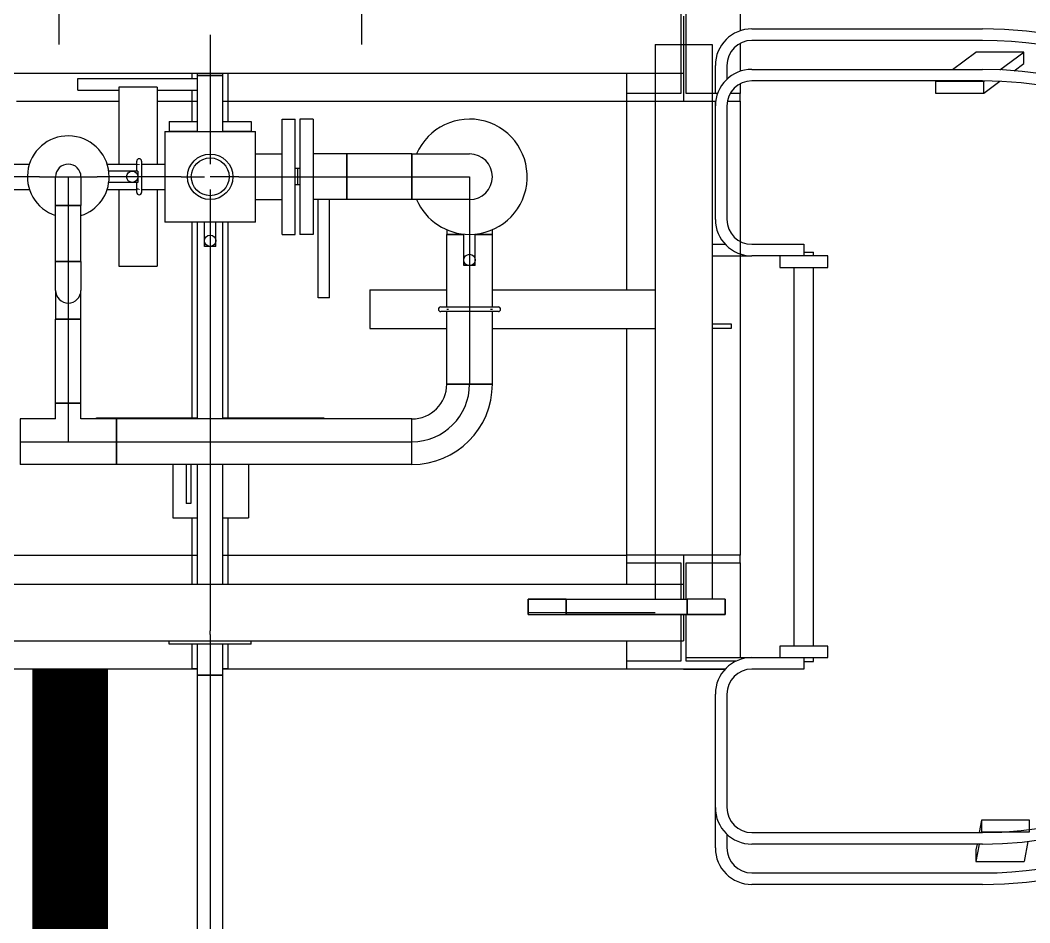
# Model space of a CAD drawing. Header units: inches. Extents: x 517790 to 538444, y 301815 to 302461.
# Drawn here: x 517889.836 to 517891.214, y 302345.209 to 302346.441 of the extents above; entities that cross this region are included whole.
import ezdxf

# ---------------------------------------------------------------- set-up
doc = ezdxf.new("R2010")
doc.units = ezdxf.units.IN
doc.header["$MEASUREMENT"] = 0
doc.layers.add('Layout', color=6, linetype='Continuous', lineweight=15)
doc.layers.add('电气-接地设计-接地线', color=3, linetype='接地线')
doc.layers.add('硅胶总平面底图 工艺装置区', color=253, linetype='Continuous')
doc.styles.add('EESLTYPE', font='TXT.shx')
doc.linetypes.add('接地线', pattern='A,500,["/",EESLTYPE,S=200,R=0,X=0,Y=-100],-200,60,-200', length=960)

msp = doc.modelspace()

# ---------------------------------------------------------------- linework, layer by layer
at = {"layer": 'Layout', "color": 9, "lineweight": -3}
msp.add_arc((517885.3168, 302344.7463), 11.9999, 0, 86.22389, dxfattribs=at)
at = {"layer": '电气-接地设计-接地线', "color": 1, "linetype": '接地线', "ltscale": 0.005, "const_width": 0.1033}
msp.add_lwpolyline([(517889.9046, 302343.5924), (517889.9046, 302345.5557)], dxfattribs=at)
at = {"layer": '硅胶总平面底图 工艺装置区', "color": 253, "linetype": 'Continuous', "lineweight": -3}
for p, q in [((517889.889, 302346.4857), (517889.889, 302346.4079)), ((517890.3023, 302346.4857), (517890.3023, 302346.4079)), ((517890.738, 302346.4753), (517890.738, 302346.341)), ((517890.7452, 302346.341), (517890.7452, 302346.4753)), ((517890.8191, 302346.4753), (517890.8191, 302346.4264)), ((517890.8191, 302346.4753), (517890.8191, 302346.4264)), ((517890.7419, 302346.4463), (517890.7419, 302346.3688)), ((517890.8351, 302346.429), (517891.15, 302346.429)), ((517890.0957, 302346.4211), (517890.0957, 302346.3688)), ((517890.8191, 302346.4093), (517890.8191, 302346.3713)), ((517890.8191, 302346.4093), (517890.8191, 302346.3713)), ((517891.15, 302346.4133), (517890.8351, 302346.4133)), ((517890.7032, 302346.4076), (517890.7807, 302346.4076)), ((517890.7032, 302346.4076), (517890.7032, 302345.6507)), ((517890.7807, 302346.4076), (517890.7807, 302345.6507)), ((517891.1088, 302346.3739), (517891.1409, 302346.3975)), ((517891.2063, 302346.3975), (517891.1409, 302346.3975)), ((517891.1735, 302346.3734), (517891.2063, 302346.3975)), ((517891.2064, 302346.3818), (517891.2063, 302346.3975)), ((517891.1932, 302346.3721), (517891.2064, 302346.3818)), ((517889.3212, 302346.3688), (517890.7419, 302346.3688)), ((517890.0709, 302346.3612), (517890.0709, 302346.3688)), ((517890.0784, 302346.3655), (517890.0784, 302346.3688)), ((517890.0957, 302346.3688), (517890.0957, 302346.3655)), ((517890.1129, 302346.3655), (517890.1129, 302346.3688)), ((517890.1204, 302346.3026), (517890.1204, 302346.3688)), ((517890.6641, 302346.3688), (517890.6641, 302346.341)), ((517890.7419, 302346.3688), (517890.7419, 302346.3307)), ((517890.7852, 302346.341), (517890.7852, 302346.3792)), ((517890.801, 302346.3792), (517890.801, 302346.3604)), ((517890.8351, 302346.3739), (517891.15, 302346.3739)), ((517889.9152, 302346.3535), (517889.9152, 302346.3612)), ((517889.9152, 302346.3612), (517890.0784, 302346.3612)), ((517889.9152, 302346.3457), (517889.9152, 302346.3535)), ((517890.0957, 302346.3655), (517890.0784, 302346.3655)), ((517890.0784, 302346.3655), (517890.0957, 302346.3655)), ((517890.0784, 302346.2893), (517890.0784, 302346.3655)), ((517890.1129, 302346.3655), (517890.0957, 302346.3655)), ((517890.0957, 302346.3655), (517890.0957, 302346.2893)), ((517890.0957, 302346.3655), (517890.1129, 302346.3655)), ((517890.1129, 302346.2893), (517890.1129, 302346.3655)), ((517890.8191, 302346.3542), (517890.8191, 302346.341)), ((517890.8191, 302346.3542), (517890.8191, 302346.341)), ((517891.15, 302346.3582), (517890.8351, 302346.3582)), ((517891.0859, 302346.3572), (517891.0859, 302346.3414)), ((517891.1515, 302346.3572), (517891.0859, 302346.3572)), ((517891.086, 302346.3572), (517891.0873, 302346.3582)), ((517891.1514, 302346.3572), (517891.1527, 302346.3582)), ((517891.1515, 302346.3415), (517891.1735, 302346.3576)), ((517891.1515, 302346.3414), (517891.1515, 302346.3572)), ((517889.9152, 302346.3457), (517889.9709, 302346.3457)), ((517889.9709, 302346.3496), (517889.9709, 302346.2446)), ((517890.0234, 302346.3496), (517889.9709, 302346.3496)), ((517890.0234, 302346.3496), (517890.0234, 302346.2446)), ((517890.0234, 302346.3457), (517890.0784, 302346.3457)), ((517890.0709, 302346.3026), (517890.0709, 302346.3457)), ((517890.6641, 302346.341), (517890.6641, 302346.3307)), ((517890.738, 302346.341), (517890.6641, 302346.341)), ((517890.7882, 302346.341), (517890.7452, 302346.341)), ((517890.8191, 302346.341), (517890.8055, 302346.341)), ((517890.8191, 302346.3307), (517890.8191, 302346.341)), ((517891.0859, 302346.3414), (517891.1515, 302346.3414)), ((517889.8314, 302346.3307), (517889.9709, 302346.3307)), ((517890.0234, 302346.3307), (517890.0784, 302346.3307)), ((517890.1129, 302346.3307), (517890.6641, 302346.3307)), ((517890.6641, 302346.3307), (517890.7857, 302346.3307)), ((517890.6641, 302346.3307), (517890.6641, 302346.0728)), ((517890.7852, 302346.324), (517890.7852, 302346.3307)), ((517890.8016, 302346.3307), (517890.8191, 302346.3307)), ((517890.8191, 302346.3307), (517890.8191, 302346.139)), ((517890.7852, 302346.1692), (517890.7852, 302346.324)), ((517890.801, 302346.324), (517890.801, 302346.1692)), ((517890.0399, 302346.3026), (517890.0784, 302346.3026)), ((517890.0399, 302346.3026), (517890.0399, 302346.2894)), ((517890.1129, 302346.3026), (517890.1514, 302346.3026)), ((517890.1514, 302346.3026), (517890.1514, 302346.2894)), ((517890.1938, 302346.2273), (517890.1938, 302346.3061)), ((517890.1938, 302346.3061), (517890.2119, 302346.3061)), ((517890.2119, 302346.2273), (517890.2119, 302346.3061)), ((517890.218, 302346.3061), (517890.218, 302346.2273)), ((517890.2362, 302346.3061), (517890.218, 302346.3061)), ((517890.2362, 302346.3061), (517890.2362, 302346.2273)), ((517890.0337, 302346.2893), (517890.0337, 302346.1653)), ((517890.0337, 302346.2893), (517890.1576, 302346.2893)), ((517890.0399, 302346.2894), (517890.0784, 302346.2894)), ((517890.0709, 302346.2893), (517890.0709, 302346.2894)), ((517890.0957, 302346.2893), (517890.0957, 302346.2667)), ((517890.1129, 302346.2894), (517890.1514, 302346.2894)), ((517890.1204, 302346.2893), (517890.1204, 302346.2894)), ((517890.1576, 302346.1653), (517890.1576, 302346.2893)), ((517890.0957, 302346.2667), (517890.0957, 302346.2667)), ((517890.0957, 302346.2667), (517890.0957, 302346.2667)), ((517890.0957, 302346.2667), (517890.0957, 302346.2446)), ((517890.1576, 302346.2585), (517890.1938, 302346.2585)), ((517890.2821, 302346.2585), (517890.2362, 302346.2585)), ((517890.2821, 302346.2273), (517890.2821, 302346.2585)), ((517890.371, 302346.2585), (517890.2821, 302346.2585)), ((517890.2821, 302346.2585), (517890.2821, 302346.2273)), ((517890.371, 302346.2585), (517890.371, 302346.1962)), ((517890.371, 302346.2585), (517890.4497, 302346.2585)), ((517890.371, 302346.2273), (517890.371, 302346.2585)), ((517889.8084, 302346.2446), (517889.8489, 302346.2446)), ((517889.955, 302346.2446), (517889.9955, 302346.2446)), ((517889.9955, 302346.2351), (517889.9955, 302346.2487)), ((517889.9971, 302346.2446), (517889.9971, 302346.2434)), ((517889.9988, 302346.2446), (517889.9988, 302346.2441)), ((517890.0021, 302346.2487), (517890.0021, 302346.206)), ((517890.0021, 302346.2446), (517890.0337, 302346.2446)), ((517889.9971, 302346.2351), (517889.9572, 302346.2351)), ((517889.9971, 302346.2351), (517889.9971, 302346.2273)), ((517890.218, 302346.2384), (517890.2119, 302346.2384)), ((517890.2147, 302346.2384), (517890.2147, 302346.2163)), ((517889.8462, 302346.2273), (517889.8084, 302346.2273)), ((517889.8626, 302346.2273), (517889.8462, 302346.2273)), ((517889.8626, 302346.2273), (517889.9413, 302346.2273)), ((517889.8626, 302346.2273), (517889.8626, 302346.2273)), ((517889.8847, 302346.188), (517889.8847, 302346.2273)), ((517889.902, 302346.2273), (517889.902, 302346.188)), ((517889.9192, 302346.2273), (517889.9192, 302346.188)), ((517889.9413, 302346.2273), (517889.9413, 302346.2273)), ((517889.9413, 302346.2273), (517889.9413, 302346.2273)), ((517890.0021, 302346.2273), (517889.9413, 302346.2273)), ((517889.9971, 302346.2196), (517889.9572, 302346.2196)), ((517889.9955, 302346.206), (517889.9955, 302346.2196)), ((517889.9971, 302346.2273), (517889.9971, 302346.2196)), ((517890.0337, 302346.2273), (517890.0021, 302346.2273)), ((517890.0563, 302346.2273), (517890.0337, 302346.2273)), ((517890.0563, 302346.2273), (517890.0563, 302346.2273)), ((517890.0563, 302346.2273), (517890.0879, 302346.2273)), ((517890.135, 302346.2273), (517890.0957, 302346.2273)), ((517890.135, 302346.2273), (517890.135, 302346.2273)), ((517890.135, 302346.2273), (517890.2119, 302346.2273)), ((517890.1938, 302346.1486), (517890.1938, 302346.2273)), ((517890.2119, 302346.2273), (517890.2147, 302346.2273)), ((517890.2119, 302346.1486), (517890.2119, 302346.2273)), ((517890.218, 302346.2163), (517890.2119, 302346.2163)), ((517890.2147, 302346.2273), (517890.218, 302346.2273)), ((517890.218, 302346.2273), (517890.2821, 302346.2273)), ((517890.218, 302346.2273), (517890.218, 302346.1486)), ((517890.2362, 302346.2273), (517890.2362, 302346.1486)), ((517890.2821, 302346.2273), (517890.371, 302346.2273)), ((517890.2821, 302346.1962), (517890.2821, 302346.2273)), ((517890.2821, 302346.2273), (517890.2821, 302346.1962)), ((517890.371, 302346.2273), (517890.371, 302346.2273)), ((517890.371, 302346.2273), (517890.371, 302346.2273)), ((517890.371, 302346.2273), (517890.4497, 302346.2273)), ((517890.371, 302346.1962), (517890.371, 302346.2273)), ((517890.4497, 302346.2273), (517890.4497, 302346.1486)), ((517889.8084, 302346.2101), (517889.8489, 302346.2101)), ((517889.955, 302346.2101), (517889.9955, 302346.2101)), ((517889.9709, 302346.2101), (517889.9709, 302346.1051)), ((517889.9971, 302346.2113), (517889.9971, 302346.2101)), ((517889.9988, 302346.2106), (517889.9988, 302346.2101)), ((517890.0021, 302346.2101), (517890.0337, 302346.2101)), ((517890.0234, 302346.2101), (517890.0234, 302346.1051)), ((517890.0957, 302346.2101), (517890.0957, 302346.1322)), ((517889.9192, 302346.188), (517889.8847, 302346.188)), ((517889.8847, 302346.188), (517889.9192, 302346.188)), ((517889.8847, 302346.1117), (517889.8847, 302346.188)), ((517889.902, 302346.188), (517889.902, 302346.188)), ((517889.902, 302346.188), (517889.902, 302346.188)), ((517889.902, 302346.188), (517889.902, 302346.1117)), ((517889.9192, 302346.1117), (517889.9192, 302346.188)), ((517890.1576, 302346.1962), (517890.1938, 302346.1962)), ((517890.2821, 302346.1962), (517890.2362, 302346.1962)), ((517890.2429, 302346.062), (517890.2429, 302346.1962)), ((517890.2584, 302346.062), (517890.2584, 302346.1962)), ((517890.371, 302346.1962), (517890.2821, 302346.1962)), ((517890.4497, 302346.1962), (517890.371, 302346.1962)), ((517890.1576, 302346.1653), (517890.0337, 302346.1653)), ((517890.0709, 302345.8982), (517890.0709, 302346.1653)), ((517890.0784, 302345.8969), (517890.0784, 302346.1653)), ((517890.0879, 302346.1322), (517890.0879, 302346.1653)), ((517890.1034, 302346.1322), (517890.1034, 302346.1653)), ((517890.1129, 302345.8969), (517890.1129, 302346.1653)), ((517890.1204, 302345.8982), (517890.1204, 302346.1653)), ((517890.1938, 302346.1486), (517890.2119, 302346.1486)), ((517890.2362, 302346.1486), (517890.218, 302346.1486)), ((517890.4185, 302346.155), (517890.4185, 302346.1486)), ((517890.4185, 302346.1486), (517890.4419, 302346.1486)), ((517890.4185, 302346.0496), (517890.4185, 302346.1486)), ((517890.4419, 302346.1486), (517890.4185, 302346.1486)), ((517890.4419, 302346.106), (517890.4419, 302346.149)), ((517890.4497, 302346.1486), (517890.4497, 302346.106)), ((517890.4497, 302346.1486), (517890.4497, 302346.1486)), ((517890.4497, 302346.1486), (517890.4497, 302346.1486)), ((517890.4574, 302346.106), (517890.4574, 302346.149)), ((517890.4574, 302346.1486), (517890.4809, 302346.1486)), ((517890.4809, 302346.1486), (517890.4574, 302346.1486)), ((517890.4809, 302346.1486), (517890.4809, 302346.155)), ((517890.4809, 302346.0496), (517890.4809, 302346.1486)), ((517890.0957, 302346.1322), (517890.0879, 302346.1322)), ((517890.1034, 302346.1322), (517890.0957, 302346.1322)), ((517890.0957, 302346.1322), (517890.0957, 302345.8969)), ((517890.7807, 302346.1351), (517890.7987, 302346.1351)), ((517890.8191, 302346.139), (517890.8191, 302346.1193)), ((517890.8351, 302346.1351), (517890.9059, 302346.1351)), ((517890.9059, 302346.1351), (517890.9059, 302346.1193)), ((517890.7807, 302346.1193), (517890.8351, 302346.1193)), ((517890.8191, 302346.1193), (517890.8191, 302345.7107)), ((517890.8731, 302346.1193), (517890.8351, 302346.1193)), ((517890.9388, 302346.1193), (517890.8731, 302346.1193)), ((517890.8731, 302346.1193), (517890.8731, 302346.1036)), ((517890.9059, 302346.1246), (517890.9191, 302346.1246)), ((517890.9191, 302346.1193), (517890.9191, 302346.1246)), ((517890.9388, 302346.1036), (517890.9388, 302346.1193)), ((517889.9192, 302346.1117), (517889.8847, 302346.1117)), ((517889.8847, 302346.0723), (517889.8847, 302346.1117)), ((517889.8847, 302346.1117), (517889.9192, 302346.1117)), ((517889.902, 302346.1117), (517889.902, 302346.1117)), ((517889.902, 302346.1117), (517889.902, 302346.1117)), ((517889.902, 302346.1117), (517889.902, 302346.0723)), ((517889.9192, 302346.1117), (517889.9192, 302346.0723)), ((517889.9709, 302346.1051), (517890.0234, 302346.1051)), ((517890.4497, 302346.106), (517890.4419, 302346.106)), ((517890.4574, 302346.106), (517890.4497, 302346.106)), ((517890.4497, 302346.106), (517890.4497, 302346.0496)), ((517890.8731, 302346.1036), (517890.9388, 302346.1036)), ((517890.8928, 302345.5869), (517890.8928, 302346.1036)), ((517890.9191, 302345.5869), (517890.9191, 302346.1036)), ((517889.8847, 302346.0723), (517889.8847, 302346.033)), ((517889.902, 302346.0723), (517889.902, 302346.0551)), ((517889.9192, 302346.033), (517889.9192, 302346.0723)), ((517890.3135, 302346.0728), (517890.3135, 302346.0203)), ((517890.3135, 302346.0728), (517890.4185, 302346.0728)), ((517890.4809, 302346.0728), (517890.7032, 302346.0728)), ((517889.902, 302346.0551), (517889.902, 302346.033)), ((517890.2506, 302346.062), (517890.2429, 302346.062)), ((517890.2584, 302346.062), (517890.2506, 302346.062)), ((517890.4104, 302346.0496), (517890.489, 302346.0496)), ((517890.4497, 302346.0496), (517890.4497, 302346.0434)), ((517890.489, 302346.0434), (517890.4104, 302346.0434)), ((517890.4185, 302346.0465), (517890.421, 302346.0465)), ((517890.4185, 302346.0465), (517890.421, 302346.0465)), ((517890.4185, 302345.9444), (517890.4185, 302346.0434)), ((517890.4497, 302346.0434), (517890.4497, 302345.9444)), ((517890.4784, 302346.0465), (517890.4809, 302346.0465)), ((517890.4784, 302346.0465), (517890.4809, 302346.0465)), ((517890.4809, 302345.9444), (517890.4809, 302346.0434)), ((517889.8847, 302346.033), (517889.902, 302346.033)), ((517889.8847, 302345.9182), (517889.8847, 302346.033)), ((517889.902, 302346.033), (517889.8847, 302346.033)), ((517889.902, 302346.033), (517889.902, 302345.9182)), ((517889.902, 302346.033), (517889.9192, 302346.033)), ((517889.902, 302346.033), (517889.902, 302346.033)), ((517889.902, 302346.033), (517889.902, 302346.033)), ((517889.9192, 302346.033), (517889.902, 302346.033)), ((517889.9192, 302345.9182), (517889.9192, 302346.033)), ((517890.7807, 302346.0268), (517890.8066, 302346.0268)), ((517890.8066, 302346.0268), (517890.8066, 302346.0203)), ((517890.3135, 302346.0203), (517890.4185, 302346.0203)), ((517890.4809, 302346.0203), (517890.7032, 302346.0203)), ((517890.6641, 302346.0203), (517890.6641, 302345.7107)), ((517890.8066, 302346.0203), (517890.7807, 302346.0203)), ((517890.4809, 302345.9444), (517890.4185, 302345.9444)), ((517890.4185, 302345.9444), (517890.4809, 302345.9444)), ((517890.4497, 302345.9444), (517890.4497, 302345.9444)), ((517890.4497, 302345.9444), (517890.4497, 302345.9444)), ((517889.8847, 302345.9182), (517889.902, 302345.9182)), ((517889.9192, 302345.9182), (517889.8847, 302345.9182)), ((517889.8847, 302345.8969), (517889.8847, 302345.9182)), ((517889.902, 302345.9182), (517889.9192, 302345.9182)), ((517889.902, 302345.9182), (517889.902, 302345.9182)), ((517889.902, 302345.9182), (517889.902, 302345.8657)), ((517889.9192, 302345.8969), (517889.9192, 302345.9182)), ((517889.9407, 302345.8969), (517889.9407, 302345.8982)), ((517889.9407, 302345.8982), (517890.0784, 302345.8982)), ((517890.1129, 302345.8982), (517890.2506, 302345.8982)), ((517890.2506, 302345.8982), (517890.2506, 302345.8969)), ((517889.8364, 302345.8969), (517889.8364, 302345.8345)), ((517889.8847, 302345.8969), (517889.8364, 302345.8969)), ((517889.9676, 302345.8969), (517889.9192, 302345.8969)), ((517889.9676, 302345.8969), (517889.9676, 302345.8345)), ((517889.9676, 302345.8345), (517889.9676, 302345.8969)), ((517890.371, 302345.8969), (517889.9676, 302345.8969)), ((517890.0957, 302345.8969), (517890.0957, 302345.8345)), ((517890.371, 302345.8345), (517890.371, 302345.8969)), ((517890.371, 302345.8345), (517890.371, 302345.8969)), ((517889.8364, 302345.8657), (517889.8364, 302345.8657)), ((517889.8364, 302345.8657), (517889.9676, 302345.8657)), ((517889.9676, 302345.8657), (517889.9676, 302345.8657)), ((517889.9676, 302345.8657), (517889.9676, 302345.8657)), ((517889.9676, 302345.8657), (517890.371, 302345.8657)), ((517890.371, 302345.8657), (517890.371, 302345.8657)), ((517890.371, 302345.8657), (517890.371, 302345.8657)), ((517889.9676, 302345.8345), (517889.8364, 302345.8345)), ((517890.371, 302345.8345), (517889.9676, 302345.8345)), ((517890.0445, 302345.8345), (517890.0445, 302345.7618)), ((517890.0631, 302345.8345), (517890.0631, 302345.7815)), ((517890.0693, 302345.8345), (517890.0693, 302345.7815)), ((517890.0784, 302345.6715), (517890.0784, 302345.8345)), ((517890.0957, 302345.8345), (517890.0957, 302345.6715)), ((517890.1129, 302345.6715), (517890.1129, 302345.8345)), ((517890.1478, 302345.8345), (517890.1478, 302345.7618)), ((517890.0693, 302345.7815), (517890.0631, 302345.7815)), ((517890.0445, 302345.7618), (517890.0784, 302345.7618)), ((517890.0709, 302345.6715), (517890.0709, 302345.7618)), ((517890.1129, 302345.7618), (517890.1478, 302345.7618)), ((517890.1204, 302345.6715), (517890.1204, 302345.7618)), ((517889.6544, 302345.7107), (517890.0784, 302345.7107)), ((517890.1129, 302345.7107), (517890.6641, 302345.7107)), ((517890.6641, 302345.7107), (517890.6641, 302345.7004)), ((517890.8191, 302345.7107), (517890.6641, 302345.7107)), ((517890.7419, 302345.7107), (517890.7419, 302345.6715)), ((517890.8191, 302345.7004), (517890.8191, 302345.7107)), ((517890.6641, 302345.7004), (517890.6641, 302345.6715)), ((517890.6641, 302345.7004), (517890.738, 302345.7004)), ((517890.738, 302345.7004), (517890.738, 302345.6507)), ((517890.7452, 302345.6507), (517890.7452, 302345.7004)), ((517890.7452, 302345.7004), (517890.8191, 302345.7004)), ((517890.8191, 302345.7004), (517890.8191, 302345.5712)), ((517890.8191, 302345.7004), (517890.8191, 302345.5712)), ((517886.4449, 302345.6715), (517890.7419, 302345.6715)), ((517890.0957, 302345.6715), (517890.0957, 302345.663)), ((517890.7419, 302345.6715), (517890.7419, 302345.6507)), ((517890.0957, 302345.663), (517890.0957, 302345.6074)), ((517890.5298, 302345.6507), (517890.5298, 302345.6301)), ((517890.5298, 302345.6301), (517890.5298, 302345.6507)), ((517890.5814, 302345.6507), (517890.5298, 302345.6507)), ((517890.5298, 302345.6507), (517890.5814, 302345.6507)), ((517890.5814, 302345.6301), (517890.5814, 302345.6507)), ((517890.5814, 302345.6507), (517890.5814, 302345.6301)), ((517890.5814, 302345.6507), (517890.7468, 302345.6507)), ((517890.5814, 302345.6507), (517890.7468, 302345.6507)), ((517890.5814, 302345.6507), (517890.5814, 302345.6301)), ((517890.7984, 302345.6507), (517890.7468, 302345.6507)), ((517890.7984, 302345.6507), (517890.7468, 302345.6507)), ((517890.7468, 302345.6507), (517890.7468, 302345.6301)), ((517890.7468, 302345.6301), (517890.7468, 302345.6507)), ((517890.7468, 302345.6507), (517890.7468, 302345.6301)), ((517890.7984, 302345.6301), (517890.7984, 302345.6507)), ((517890.7984, 302345.6507), (517890.7984, 302345.6301)), ((517890.5298, 302345.6328), (517890.7032, 302345.6328)), ((517890.5298, 302345.6301), (517890.5814, 302345.6301)), ((517890.5298, 302345.6301), (517890.5814, 302345.6301)), ((517890.7468, 302345.6301), (517890.5814, 302345.6301)), ((517890.5814, 302345.6301), (517890.7468, 302345.6301)), ((517890.738, 302345.6301), (517890.738, 302345.566)), ((517890.7419, 302345.6301), (517890.7419, 302345.594)), ((517890.7452, 302345.566), (517890.7452, 302345.6301)), ((517890.7468, 302345.6301), (517890.7984, 302345.6301)), ((517890.7984, 302345.6301), (517890.7468, 302345.6301)), ((517890.0957, 302345.6028), (517890.0957, 302345.6074)), ((517890.0957, 302345.6028), (517890.0957, 302345.594)), ((517886.4449, 302345.594), (517890.7419, 302345.594)), ((517890.0399, 302345.5896), (517890.0399, 302345.594)), ((517890.0957, 302345.5896), (517890.0399, 302345.5896)), ((517890.0709, 302345.5557), (517890.0709, 302345.5896)), ((517890.0784, 302345.5471), (517890.0784, 302345.5896)), ((517890.0957, 302345.594), (517890.0957, 302345.5471)), ((517890.1514, 302345.5896), (517890.0957, 302345.5896)), ((517890.1129, 302345.5471), (517890.1129, 302345.5896)), ((517890.1204, 302345.5557), (517890.1204, 302345.5896)), ((517890.1514, 302345.5896), (517890.1514, 302345.594)), ((517890.6641, 302345.594), (517890.6641, 302345.566)), ((517890.9388, 302345.5869), (517890.8731, 302345.5869)), ((517890.8731, 302345.5869), (517890.8731, 302345.5712)), ((517890.9388, 302345.5712), (517890.9388, 302345.5869)), ((517890.7452, 302345.5712), (517890.8351, 302345.5712)), ((517890.8351, 302345.5712), (517890.8731, 302345.5712)), ((517890.8731, 302345.5712), (517890.9388, 302345.5712)), ((517890.9059, 302345.5712), (517890.9059, 302345.5554)), ((517890.9191, 302345.5659), (517890.9191, 302345.5712)), ((517889.3896, 302345.5557), (517890.0784, 302345.5557)), ((517890.0784, 302345.5557), (517890.0709, 302345.5557)), ((517890.1129, 302345.5557), (517890.6641, 302345.5557)), ((517890.1204, 302345.5557), (517890.1129, 302345.5557)), ((517890.738, 302345.566), (517890.6641, 302345.566)), ((517890.6641, 302345.566), (517890.6641, 302345.5557)), ((517890.6641, 302345.5557), (517890.799, 302345.5557)), ((517890.7419, 302345.5554), (517890.7419, 302345.5557)), ((517890.7419, 302345.5554), (517890.7987, 302345.5554)), ((517890.813, 302345.566), (517890.7452, 302345.566)), ((517890.9059, 302345.5554), (517890.8351, 302345.5554)), ((517890.9059, 302345.5659), (517890.9191, 302345.5659)), ((517890.0784, 302345.5471), (517890.1129, 302345.5471)), ((517890.0784, 302345.1354), (517890.0784, 302345.5471)), ((517890.0957, 302345.5471), (517890.0784, 302345.5471)), ((517890.0957, 302345.5471), (517890.0957, 302345.1354)), ((517890.1129, 302345.5471), (517890.0957, 302345.5471)), ((517890.1129, 302345.1354), (517890.1129, 302345.5471)), ((517890.7852, 302345.3664), (517890.7852, 302345.5213)), ((517890.801, 302345.5213), (517890.801, 302345.3664)), ((517890.7852, 302345.3113), (517890.7852, 302345.3664)), ((517891.1486, 302345.349), (517891.1454, 302345.3323)), ((517891.1486, 302345.349), (517891.1486, 302345.3333)), ((517891.2142, 302345.349), (517891.1486, 302345.349)), ((517891.1486, 302345.349), (517891.1486, 302345.349)), ((517891.1607, 302345.349), (517891.1486, 302345.349)), ((517891.2142, 302345.3333), (517891.2142, 302345.349)), ((517891.1486, 302345.3333), (517891.1484, 302345.3323)), ((517891.1486, 302345.3333), (517891.2142, 302345.3333)), ((517890.801, 302345.3301), (517890.801, 302345.3113)), ((517890.8351, 302345.3323), (517891.15, 302345.3323)), ((517891.2117, 302345.3202), (517891.2065, 302345.2929)), ((517891.15, 302345.3166), (517890.8351, 302345.3166)), ((517891.1454, 302345.3166), (517891.1409, 302345.293)), ((517891.1424, 302345.3166), (517891.1409, 302345.3087)), ((517891.1409, 302345.3087), (517891.1409, 302345.293)), ((517891.1409, 302345.293), (517891.2065, 302345.2929)), ((517890.8351, 302345.2772), (517891.15, 302345.2772)), ((517891.15, 302345.2615), (517890.8351, 302345.2615))]:
    msp.add_line(p, q, dxfattribs=at)
for centre, radius in [((517890.0957, 302346.2273), 0.031), ((517890.0957, 302346.2273), 0.0258), ((517889.9894, 302346.2273), 0.00775), ((517890.0957, 302346.14), 0.00775), ((517890.4497, 302346.1137), 0.00775)]:
    msp.add_circle(centre, radius, dxfattribs=at)
for centre, radius, start, end in [((517890.8351, 302346.3792), 0.0499, 90, 180), ((517891.15, 302345.8452), 0.5838, 270, 90), ((517890.8351, 302346.3792), 0.0341, 90, 180), ((517891.15, 302345.8452), 0.568, 27.361, 90), ((517890.8351, 302346.324), 0.0499, 90, 180), ((517891.15, 302345.8452), 0.5287, 270, 90), ((517890.8351, 302346.324), 0.0341, 90, 180), ((517891.15, 302345.8452), 0.5129, 270, 90), ((517890.4497, 302346.2273), 0.0787, 270, 156.682), ((517889.902, 302346.2273), 0.0558, 0, 251.9762), ((517890.4497, 302346.2273), 0.0312, 270, 90), ((517890.4497, 302346.2273), 0.0312, 270, 90), ((517889.902, 302346.2273), 0.0173, 0, 180), ((517889.902, 302346.2273), 0.0173, 0, 180), ((517889.9988, 302346.2487), 0.00328, 0, 180), ((517889.902, 302346.2273), 0.0558, 288.0238, 0), ((517889.9988, 302346.206), 0.00328, 180, 0), ((517890.4497, 302346.2273), 0.0787, 203.318, 270), ((517890.8351, 302346.1692), 0.0499, 180, 270), ((517890.8351, 302346.1692), 0.0341, 180, 270), ((517889.902, 302346.0723), 0.0173, 180, 0), ((517889.902, 302346.0723), 0.0173, 180, 0), ((517890.4104, 302346.0465), 0.0031, 90, 270), ((517890.489, 302346.0465), 0.0031, 270, 90), ((517890.371, 302345.9444), 0.0787, 270, 0), ((517890.371, 302345.9444), 0.1099, 270, 0), ((517890.371, 302345.9444), 0.0476, 270, 0), ((517891.15, 302345.8452), 0.568, 270, 332.9757), ((517890.8351, 302345.5213), 0.0499, 90, 180), ((517890.8351, 302345.5213), 0.0341, 90, 180), ((517890.8351, 302345.3664), 0.0499, 180, 270), ((517890.8351, 302345.3664), 0.0341, 180, 270), ((517890.8351, 302345.3113), 0.0499, 180, 270), ((517890.8351, 302345.3113), 0.0341, 180, 270)]:
    msp.add_arc(centre, radius, start, end, dxfattribs=at)

doc.saveas('drawing.dxf')
